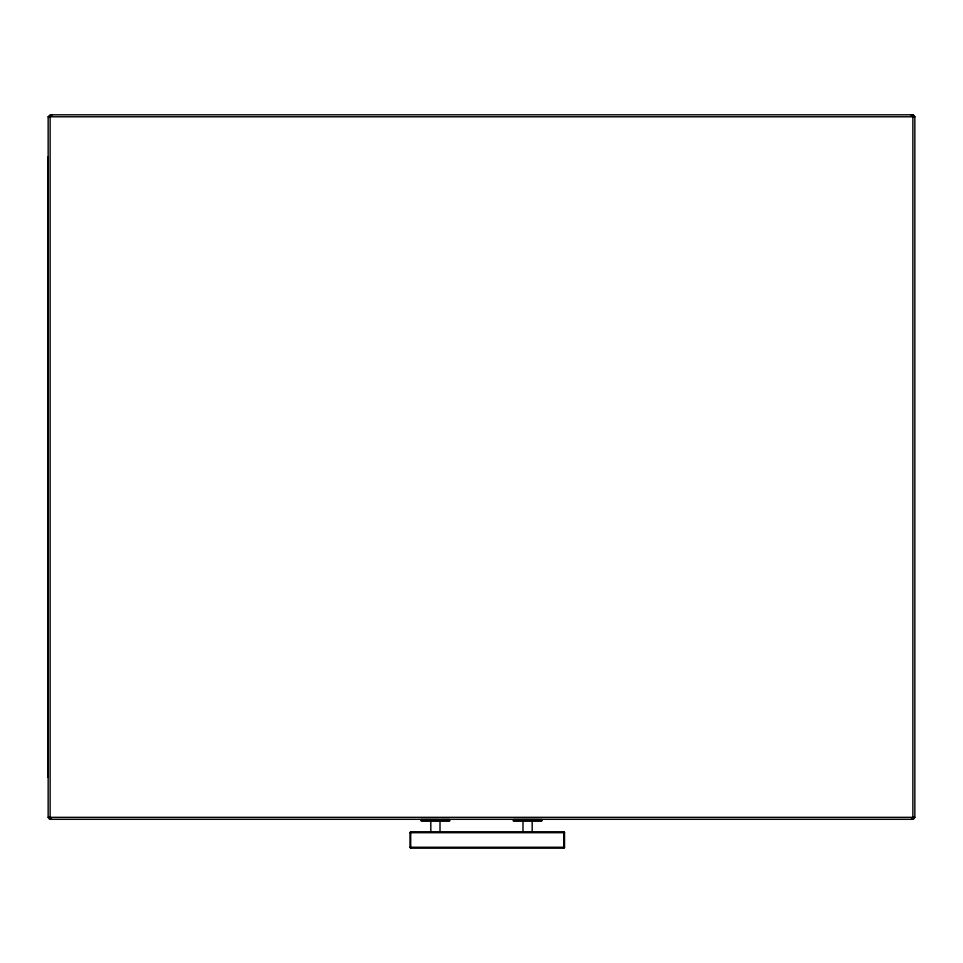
<?xml version="1.0" encoding="UTF-8"?>
<svg xmlns="http://www.w3.org/2000/svg" width="963" height="963" viewBox="0 0 963 963"><rect width="100%" height="100%" fill="white"/><g stroke="black" fill="none" stroke-linecap="round" stroke-linejoin="round"><path stroke-width="1.44" d="M48.15 777.334L48.15 156.788M911.492 819.308L912.876 817.334L912.876 116.788L910.914 114.814M914.85 817.334L913.454 819.308L49.546 819.308L48.15 817.334L48.15 116.788L50.124 114.814L912.888 114.814L914.85 116.788L914.85 817.334L48.15 817.334M52.086 114.814L50.124 116.788L50.124 817.334L51.508 819.308M410.695 831.779L410.021 832.429L410.021 847.524L410.695 848.186L563.861 848.186L564.535 847.524L564.535 832.429L563.861 831.779L410.695 831.779L410.695 848.186M410.021 832.706L564.535 832.706M564.535 847.247L410.021 847.247M48.15 116.788L914.85 116.788L912.888 114.814M420.987 819.573L449.853 819.573M513.147 819.573L542.013 819.573M420.987 820.62L449.853 820.62M513.147 820.62L542.013 820.62M421.24 820.885L449.589 820.885M513.411 820.885L541.76 820.885M563.861 831.779L563.861 848.186M532.178 820.885L532.178 831.779M522.993 820.885L522.993 831.779M440.007 820.885L440.007 831.779M430.822 820.885L430.822 831.779"/></g></svg>
